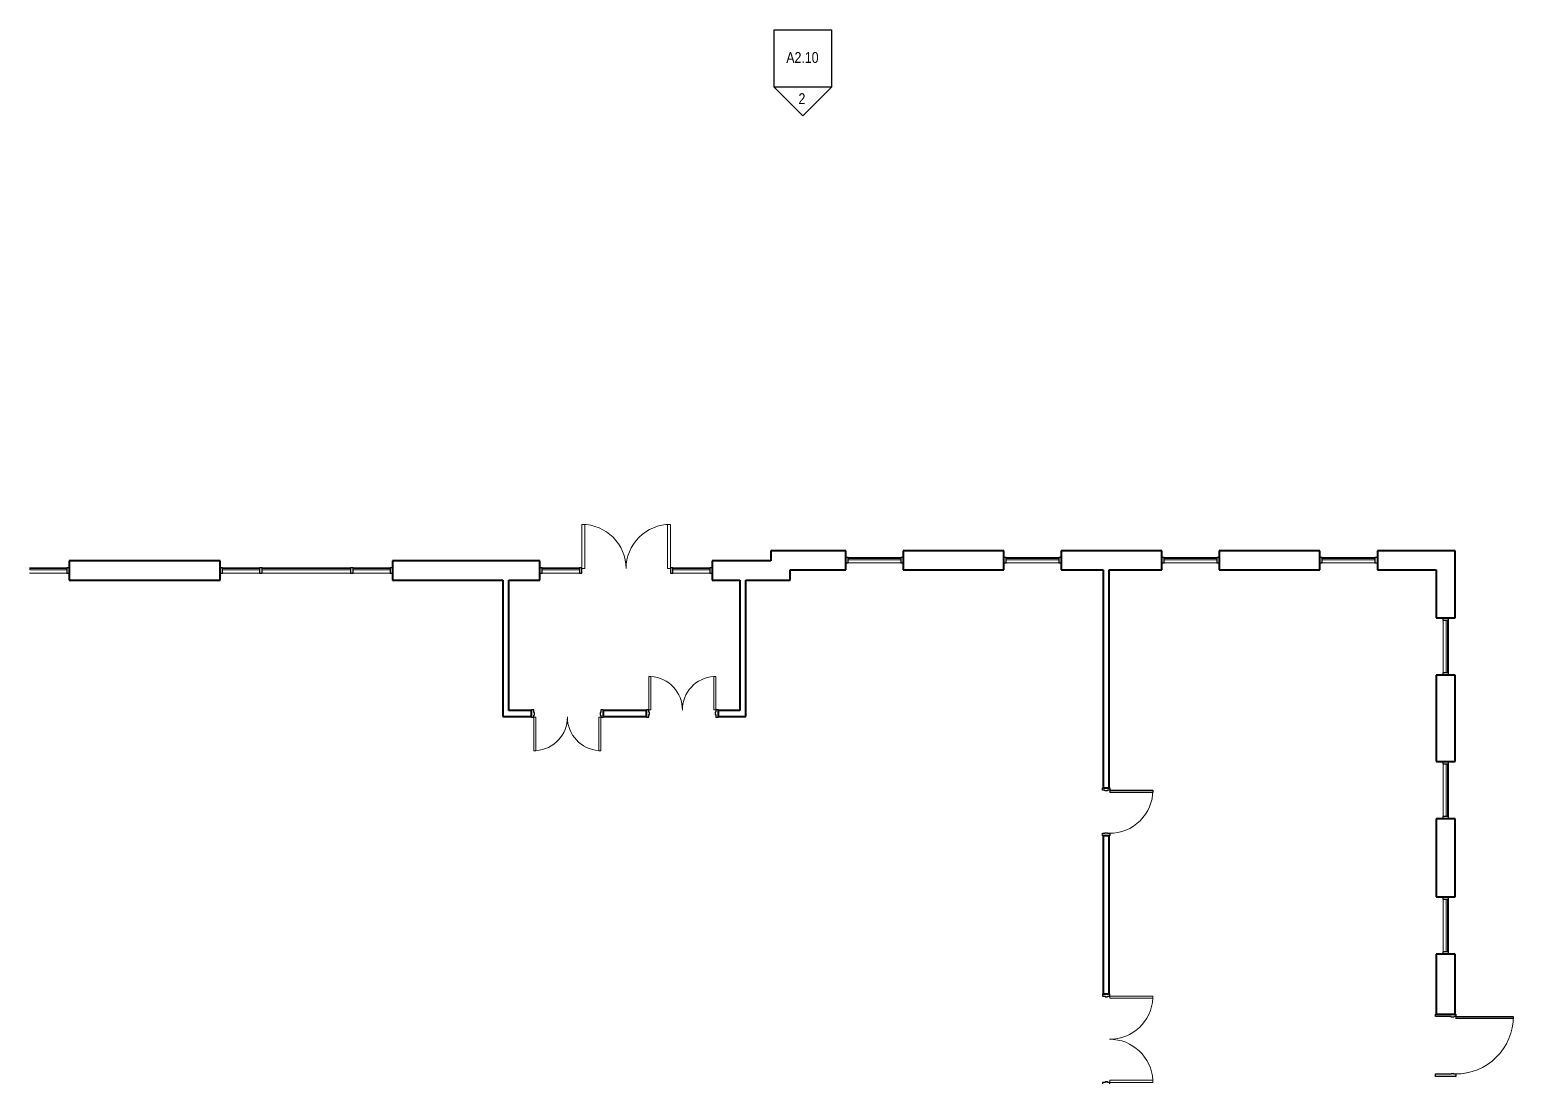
# Model space of a CAD drawing. Header units: inches. Extents: x -853 to 1113, y -1455 to 118.
# Drawn here: x -126 to 1113, y -756 to 118 of the extents above; entities that cross this region are included whole.
import ezdxf

# ---------------------------------------------------------------- set-up
doc = ezdxf.new("R2010")
doc.units = ezdxf.units.IN
doc.header["$MEASUREMENT"] = 0
for name, color, linetype, lineweight in [('A-DOOR', 31, 'Continuous', 15), ('A-DOOR-FRAM', 31, 'Continuous', 25), ('A-GLAZ-CURT', 52, 'Continuous', 9), ('A-GLAZ-CWMG', 51, 'Continuous', 9), ('A-WALL', 113, 'Continuous', 15), ('G-ANNO-SYMB', 111, 'Continuous', 9), ('I-WALL', 2, 'Continuous', 15)]:
    doc.layers.add(name, color=color, linetype=linetype, lineweight=lineweight)
doc.styles.add('Arial Narrow', font='ARIALN.TTF', dxfattribs={"height": 9})

# ---------------------------------------------------------------- blocks, each defined once
blk = doc.blocks.new('Door-Double_CE_ - HM Door-2_ HM Frame-5127990-LEVEL 1 - Map Export')
at = {"layer": 'A-DOOR'}
for p, q in [((-26.25, 31), (-28, 31)), ((-28, 31), (-28, 3)), ((-26.25, 3), (-26.25, 31)), ((28, 31), (26.25, 31)), ((26.25, 31), (26.25, 3)), ((28, 3), (28, 31)), ((-28, 3), (-26.25, 3)), ((26.25, 3), (28, 3))]:
    blk.add_line(p, q, dxfattribs=at)
at = {"layer": 'A-DOOR', "lineweight": 9}
for centre, start, end in [((-28, 3), 359.5, 86.40408), ((28, 3), 93.57822, 180.5)]:
    blk.add_arc(centre, 28, start, end, dxfattribs=at)
at = {"layer": 'A-DOOR-FRAM'}
for p, q in [((-28, 3), (-30, 3)), ((-30, 3), (-30, -3)), ((-28, 1.25), (-28, 3)), ((-27.5, 1.25), (-28, 1.25)), ((-27.5, -0.75), (-27.5, 1.25)), ((28, 1.25), (27.5, 1.25)), ((27.5, 1.25), (27.5, -0.75)), ((30, 3), (28, 3)), ((28, 3), (28, 1.25)), ((30, -3), (30, 3)), ((-30, -3), (-28, -3)), ((-28, -3), (-28, -0.75)), ((-28, -0.75), (-27.5, -0.75)), ((27.5, -0.75), (28, -0.75)), ((28, -0.75), (28, -3)), ((28, -3), (30, -3))]:
    blk.add_line(p, q, dxfattribs=at)
blk = doc.blocks.new('Door-Single_CE_ - HM Door-2_ HM Frame-5188843-LEVEL 1 - Map Export')
at = {"layer": 'A-DOOR'}
for p, q in [((22.25, -56.5), (22.25, -8.5)), ((22.25, -8.5), (24, -8.5)), ((24, -8.5), (24, -56.5)), ((24, -56.5), (22.25, -56.5))]:
    blk.add_line(p, q, dxfattribs=at)
at = {"layer": 'A-DOOR', "lineweight": 25}
for p, q in [((22.25, -56.5), (22.25, -8.5)), ((24, -8.5), (22.25, -8.5)), ((24, -8.5), (24, -56.5)), ((24, -56.5), (22.25, -56.5))]:
    blk.add_line(p, q, dxfattribs=at)
at = {"layer": 'A-DOOR', "lineweight": 9}
for start in [179.5, 179.5, 179.56699, 179.56699]:
    blk.add_arc((24, -8.5), 48, start, 270, dxfattribs=at)
at = {"layer": 'A-DOOR-FRAM'}
for p, q in [((-26, 8.5), (-24, 8.5)), ((-26, -8.5), (-26, 8.5)), ((-24, 8.5), (-24, -4.75)), ((24, 8.5), (26, 8.5)), ((24, -4.75), (24, 8.5)), ((26, 8.5), (26, -8.5)), ((-24, -8.5), (-26, -8.5)), ((-24, -4.75), (-23.5, -4.75)), ((-24, -6.75), (-24, -8.5)), ((-23.5, -6.75), (-24, -6.75)), ((-23.5, -4.75), (-23.5, -6.75)), ((23.5, -4.75), (24, -4.75)), ((23.5, -6.75), (23.5, -4.75)), ((24, -6.75), (23.5, -6.75)), ((24, -8.5), (24, -6.75)), ((26, -8.5), (24, -8.5))]:
    blk.add_line(p, q, dxfattribs=at)
blk = doc.blocks.new('System Panel - zGlazed-5141039-LEVEL 1 - Map Export')
at = {"layer": 'A-GLAZ-CURT', "lineweight": 15}
for p, q in [((22, -0.5), (-22, -0.5)), ((-22, -0.5), (-22, -1.5)), ((-22, -1.5), (22, -1.5)), ((22, -1.5), (22, -0.5))]:
    blk.add_line(p, q, dxfattribs=at)
blk = doc.blocks.new('Rectangular Mullion - 4 1_2_ x 2_ Rectangular_CE_-5141038-LEVEL 1 - Map Export')
at = {"layer": 'A-GLAZ-CWMG'}
for p, q in [((953.5, -322.5), (997.5, -322.5)), ((953.5, -327), (997.5, -327))]:
    blk.add_line(p, q, dxfattribs=at)
blk = doc.blocks.new('Rectangular Mullion - 4 1_2_ x 2_ Rectangular_CE_-5141040-LEVEL 1 - Map Export')
at = {"layer": 'A-GLAZ-CWMG', "lineweight": 25}
for p, q in [((-2, 2.25), (0, 2.25)), ((-2, -2.25), (-2, 2.25)), ((0, 2.25), (0, -2.25)), ((0, -2.25), (-2, -2.25))]:
    blk.add_line(p, q, dxfattribs=at)
blk = doc.blocks.new('Rectangular Mullion - 4 1_2_ x 2_ Rectangular_CE_-5141041-LEVEL 1 - Map Export')
at = {"layer": 'A-GLAZ-CWMG', "lineweight": 25}
for p, q in [((0, 2.25), (-2, 2.25)), ((-2, 2.25), (-2, -2.25)), ((0, -2.25), (0, 2.25)), ((-2, -2.25), (0, -2.25))]:
    blk.add_line(p, q, dxfattribs=at)
blk = doc.blocks.new('System Panel - zGlazed-5142507-LEVEL 1 - Map Export')
at = {"layer": 'A-GLAZ-CURT', "lineweight": 15}
for p, q in [((15.5, -0.5), (-15.5, -0.5)), ((-15.5, -0.5), (-15.5, -1.5)), ((-15.5, -1.5), (15.5, -1.5)), ((15.5, -1.5), (15.5, -0.5))]:
    blk.add_line(p, q, dxfattribs=at)
blk = doc.blocks.new('Rectangular Mullion - 4 1_2_ x 2_ Rectangular_CE_-5142244-LEVEL 1 - Map Export')
at = {"layer": 'A-GLAZ-CWMG'}
for p, q in [((411.1, -331), (442.1, -331)), ((411.1, -335.5), (442.1, -335.5))]:
    blk.add_line(p, q, dxfattribs=at)
blk = doc.blocks.new('Rectangular Mullion - 4 1_2_ x 2_ Rectangular_CE_-5142508-LEVEL 1 - Map Export')
at = {"layer": 'A-GLAZ-CWMG', "lineweight": 25}
for p, q in [((-2, 2.25), (0, 2.25)), ((-2, -2.25), (-2, 2.25)), ((0, 2.25), (0, -2.25)), ((0, -2.25), (-2, -2.25))]:
    blk.add_line(p, q, dxfattribs=at)
blk = doc.blocks.new('CW-Double_CE_ - Medium Style-5142544-LEVEL 1 - Map Export')
at = {"layer": 'A-DOOR'}
for p, q in [((-37, -38.5), (-37, -1.5)), ((-37, -1.5), (-34.5, -1.5)), ((-34.5, -1.5), (-34.5, -38.5)), ((34.5, -1.5), (34.5, -38.5)), ((37, -1.5), (34.5, -1.5)), ((37, -38.5), (37, -1.5)), ((-34.5, -38.5), (-37, -38.5)), ((34.5, -38.5), (37, -38.5))]:
    blk.add_line(p, q, dxfattribs=at)
for centre, start, end in [((-37, -1.5), 270, 0), ((37, -1.5), 180, 270)]:
    blk.add_arc(centre, 37, start, end, dxfattribs=at)
blk = doc.blocks.new('Rectangular Mullion - 4 1_2_ x 2_ Rectangular_CE_-5142503-LEVEL 1 - Map Export')
at = {"layer": 'A-GLAZ-CWMG', "lineweight": 25}
for p, q in [((-1, 2.25), (1, 2.25)), ((-1, -2.25), (-1, 2.25)), ((1, 2.25), (1, -2.25)), ((1, -2.25), (-1, -2.25))]:
    blk.add_line(p, q, dxfattribs=at)
blk = doc.blocks.new('Rectangular Mullion - 4 1_2_ x 2_ Rectangular_CE_-5142514-LEVEL 1 - Map Export')
at = {"layer": 'A-GLAZ-CWMG', "lineweight": 25}
for p, q in [((0, 2.25), (-2, 2.25)), ((-2, 2.25), (-2, -2.25)), ((0, -2.25), (0, 2.25)), ((-2, -2.25), (0, -2.25))]:
    blk.add_line(p, q, dxfattribs=at)
blk = doc.blocks.new('System Panel - zGlazed-5152319-LEVEL 1 - Map Export')
at = {"layer": 'A-GLAZ-CURT', "lineweight": 15}
for p, q in [((15.5, -0.5), (-15.5, -0.5)), ((-15.5, -0.5), (-15.5, -1.5)), ((-15.5, -1.5), (15.5, -1.5)), ((15.5, -1.5), (15.5, -0.5))]:
    blk.add_line(p, q, dxfattribs=at)
blk = doc.blocks.new('Rectangular Mullion - 4 1_2_ x 2_ Rectangular_CE_-5152320-LEVEL 1 - Map Export')
at = {"layer": 'A-GLAZ-CWMG', "lineweight": 25}
for p, q in [((-2, 2.25), (0, 2.25)), ((-2, -2.25), (-2, 2.25)), ((0, 2.25), (0, -2.25)), ((0, -2.25), (-2, -2.25))]:
    blk.add_line(p, q, dxfattribs=at)
blk = doc.blocks.new('System Panel - zGlazed-5138537-LEVEL 1 - Map Export')
at = {"layer": 'A-GLAZ-CURT', "lineweight": 15}
for p, q in [((22, 1.5), (-22, 1.5)), ((-22, 1.5), (-22, 0.5)), ((-22, 0.5), (22, 0.5)), ((22, 0.5), (22, 1.5))]:
    blk.add_line(p, q, dxfattribs=at)
blk = doc.blocks.new('Rectangular Mullion - 4 1_2_ x 2_ Rectangular_CE_-5138536-LEVEL 1 - Map Export')
at = {"layer": 'A-GLAZ-CWMG'}
for p, q in [((953.5, -1132.5), (997.5, -1132.5)), ((953.5, -1137), (997.5, -1137))]:
    blk.add_line(p, q, dxfattribs=at)
blk = doc.blocks.new('Rectangular Mullion - 4 1_2_ x 2_ Rectangular_CE_-5138501-LEVEL 1 - Map Export')
at = {"layer": 'A-GLAZ-CWMG', "lineweight": 25}
for p, q in [((-2, 2.25), (0, 2.25)), ((-2, -2.25), (-2, 2.25)), ((0, 2.25), (0, -2.25)), ((0, -2.25), (-2, -2.25))]:
    blk.add_line(p, q, dxfattribs=at)
blk = doc.blocks.new('Rectangular Mullion - 4 1_2_ x 2_ Rectangular_CE_-5138502-LEVEL 1 - Map Export')
at = {"layer": 'A-GLAZ-CWMG', "lineweight": 25}
for p, q in [((0, 2.25), (-2, 2.25)), ((-2, 2.25), (-2, -2.25)), ((0, -2.25), (0, 2.25)), ((-2, -2.25), (0, -2.25))]:
    blk.add_line(p, q, dxfattribs=at)
blk = doc.blocks.new('System Panel - zGlazed-5152322-LEVEL 1 - Map Export')
at = {"layer": 'A-GLAZ-CURT', "lineweight": 15}
for p, q in [((37, -0.5), (-37, -0.5)), ((-37, -0.5), (-37, -1.5)), ((-37, -1.5), (37, -1.5)), ((37, -1.5), (37, -0.5))]:
    blk.add_line(p, q, dxfattribs=at)
blk = doc.blocks.new('Rectangular Mullion - 4 1_2_ x 2_ Rectangular_CE_-5152126-LEVEL 1 - Map Export')
at = {"layer": 'A-GLAZ-CWMG'}
for p, q in [((68.1, -331), (142.1, -331)), ((68.1, -335.5), (142.1, -335.5))]:
    blk.add_line(p, q, dxfattribs=at)
blk = doc.blocks.new('Rectangular Mullion - 4 1_2_ x 2_ Rectangular_CE_-5152317-LEVEL 1 - Map Export')
at = {"layer": 'A-GLAZ-CWMG', "lineweight": 25}
for p, q in [((-1, 2.25), (1, 2.25)), ((-1, -2.25), (-1, 2.25)), ((1, 2.25), (1, -2.25)), ((1, -2.25), (-1, -2.25))]:
    blk.add_line(p, q, dxfattribs=at)
blk = doc.blocks.new('Rectangular Mullion - 4 1_2_ x 2_ Rectangular_CE_-5152326-LEVEL 1 - Map Export')
at = {"layer": 'A-GLAZ-CWMG', "lineweight": 25}
for p, q in [((0, 2.25), (-2, 2.25)), ((-2, 2.25), (-2, -2.25)), ((0, -2.25), (0, 2.25)), ((-2, -2.25), (0, -2.25))]:
    blk.add_line(p, q, dxfattribs=at)
blk = doc.blocks.new('Door-Double_CE_ - WD Door-2_ WD Frame-5165228-LEVEL 1 - Map Export')
at = {"layer": 'A-DOOR'}
for p, q in [((-34.25, 39), (-36, 39)), ((-36, 39), (-36, 3)), ((-34.25, 3), (-34.25, 39)), ((36, 39), (34.25, 39)), ((34.25, 39), (34.25, 3)), ((36, 3), (36, 39)), ((-36, 3), (-34.25, 3)), ((34.25, 3), (36, 3))]:
    blk.add_line(p, q, dxfattribs=at)
at = {"layer": 'A-DOOR', "lineweight": 9}
for centre, start, end in [((-36, 3), 359.5, 87.20673), ((36, 3), 92.78435, 180.5)]:
    blk.add_arc(centre, 36, start, end, dxfattribs=at)
at = {"layer": 'A-DOOR-FRAM'}
for p, q in [((-36, 3), (-38, 3)), ((-38, 3), (-38, -3)), ((-36, 1.25), (-36, 3)), ((-35.5, 1.25), (-36, 1.25)), ((-35.5, -0.75), (-35.5, 1.25)), ((36, 1.25), (35.5, 1.25)), ((35.5, 1.25), (35.5, -0.75)), ((38, 3), (36, 3)), ((36, 3), (36, 1.25)), ((38, -3), (38, 3)), ((-38, -3), (-36, -3)), ((-36, -3), (-36, -0.75)), ((-36, -0.75), (-35.5, -0.75)), ((35.5, -0.75), (36, -0.75)), ((36, -0.75), (36, -3)), ((36, -3), (38, -3))]:
    blk.add_line(p, q, dxfattribs=at)
blk = doc.blocks.new('Door-Single_CE_ - WD Door-2_ WD Frame-5188883-LEVEL 1 - Map Export')
at = {"layer": 'A-DOOR'}
for p, q in [((16, -39), (16, -3)), ((16, -3), (18, -3)), ((18, -3), (18, -39)), ((18, -39), (16, -39))]:
    blk.add_line(p, q, dxfattribs=at)
at = {"layer": 'A-DOOR', "lineweight": 25}
for p, q in [((16, -39), (16, -3)), ((18, -3), (16, -3)), ((18, -3), (18, -39)), ((18, -39), (16, -39))]:
    blk.add_line(p, q, dxfattribs=at)
at = {"layer": 'A-DOOR', "lineweight": 9}
blk.add_arc((18, -3), 36, 179.5, 270, dxfattribs=at)
blk.add_arc((18, -3), 36, 179.5, 270, dxfattribs=at)
blk.add_arc((18, -3), 36, 179.5, 270, dxfattribs=at)
blk.add_arc((18, -3), 36, 179.5, 270, dxfattribs=at)
at = {"layer": 'A-DOOR-FRAM'}
for p, q in [((-20, 3), (-18, 3)), ((-20, -3), (-20, 3)), ((-18, 3), (-18, 1)), ((-18, 1), (-17.5, 1)), ((-17.5, 1), (-17.5, -1)), ((17.5, 1), (18, 1)), ((17.5, -1), (17.5, 1)), ((18, 3), (20, 3)), ((18, 1), (18, 3)), ((20, 3), (20, -3)), ((-18, -3), (-20, -3)), ((-18, -1), (-18, -3)), ((-17.5, -1), (-18, -1)), ((18, -1), (17.5, -1)), ((18, -3), (18, -1)), ((20, -3), (18, -3))]:
    blk.add_line(p, q, dxfattribs=at)
blk = doc.blocks.new('Elevation - Detail Number_CE_-134675-LEVEL 1 - Map Export')
at = {"layer": 'G-ANNO-SYMB', "lineweight": 25}
for p, q in [((-0.25, -0.25), (-0.25, 0.25)), ((-0.25, 0.25), (0.25, 0.25)), ((0.25, 0.25), (0.25, -0.25)), ((0.25, -0.25), (-0.25, -0.25))]:
    blk.add_line(p, q, dxfattribs=at)
blk = doc.blocks.new('Elevation - Detail Number_CE_-46063-LEVEL 1 - Map Export')
at = {"layer": 'G-ANNO-SYMB', "lineweight": 25}
for p, q in [((0, 0.25), (-0.25, 0)), ((0.25, 0), (0, 0.25)), ((-0.25, 0), (0.25, 0))]:
    blk.add_line(p, q, dxfattribs=at)

msp = doc.modelspace()

# ---------------------------------------------------------------- linework, layer by layer
at = {"layer": 'A-WALL', "lineweight": 40}
for p, q in [((555.5, -316.8), (493.1, -316.8)), ((493.1, -316.8), (493.1, -325.3)), ((555.5, -332.8), (555.5, -316.8)), ((687.5, -316.8), (603.5, -316.8)), ((603.5, -316.8), (603.5, -332.8)), ((687.5, -332.8), (687.5, -316.8)), ((819.5, -316.8), (735.5, -316.8)), ((735.5, -316.8), (735.5, -332.8)), ((819.5, -332.8), (819.5, -316.8)), ((951.5, -316.8), (867.5, -316.8)), ((867.5, -316.8), (867.5, -332.8)), ((951.5, -332.8), (951.5, -316.8)), ((1064.5, -316.8), (999.5, -316.8)), ((999.5, -316.8), (999.5, -332.8)), ((1064.5, -372.8), (1064.5, -316.8)), ((33.1, -325.3), (-92.9, -325.3)), ((-92.9, -325.3), (-92.9, -341.3)), ((33.1, -341.3), (33.1, -325.3)), ((300.1, -325.3), (177.1, -325.3)), ((177.1, -325.3), (177.1, -341.3)), ((300.1, -341.3), (300.1, -325.3)), ((493.1, -325.3), (444.1, -325.3)), ((444.1, -325.3), (444.1, -341.3)), ((509.1, -332.8), (555.5, -332.8)), ((509.1, -341.3), (509.1, -332.8)), ((603.5, -332.8), (687.5, -332.8)), ((735.5, -332.8), (770.5, -332.8)), ((775.5, -332.8), (819.5, -332.8)), ((867.5, -332.8), (951.5, -332.8)), ((999.5, -332.8), (1048.5, -332.8)), ((1048.5, -332.8), (1048.5, -372.8)), ((-92.9, -341.3), (33.1, -341.3)), ((177.1, -341.3), (269.1, -341.3)), ((274.1, -341.3), (300.1, -341.3)), ((444.1, -341.3), (467.1, -341.3)), ((472.1, -341.3), (509.1, -341.3)), ((1048.5, -372.8), (1064.5, -372.8)), ((1048.5, -420.8), (1048.5, -492.8)), ((1064.5, -420.8), (1048.5, -420.8)), ((1064.5, -492.8), (1064.5, -420.8)), ((1048.5, -492.8), (1064.5, -492.8)), ((1048.5, -540.8), (1048.5, -605.8)), ((1064.5, -540.8), (1048.5, -540.8)), ((1064.5, -605.8), (1064.5, -540.8)), ((1048.5, -605.8), (1064.5, -605.8)), ((1048.5, -653.8), (1048.5, -703.8)), ((1064.5, -653.8), (1048.5, -653.8)), ((1064.5, -703.8), (1064.5, -653.8)), ((1048.5, -703.8), (1064.5, -703.8))]:
    msp.add_line(p, q, dxfattribs=at)
at = {"layer": 'I-WALL', "lineweight": 40}
for p, q in [((770.5, -332.8), (770.5, -514.8)), ((775.5, -514.8), (775.5, -332.8)), ((269.1, -341.3), (269.1, -455.3)), ((274.1, -450.3), (274.1, -341.3)), ((467.1, -341.3), (467.1, -450.3)), ((472.1, -455.3), (472.1, -341.3)), ((269.1, -455.3), (293.1, -455.3)), ((293.1, -450.3), (274.1, -450.3)), ((293.1, -455.3), (293.1, -450.3)), ((389.1, -450.3), (353.1, -450.3)), ((353.1, -450.3), (353.1, -455.3)), ((353.1, -455.3), (389.1, -455.3)), ((389.1, -455.3), (389.1, -450.3)), ((467.1, -450.3), (449.1, -450.3)), ((449.1, -450.3), (449.1, -455.3)), ((449.1, -455.3), (472.1, -455.3)), ((770.5, -514.8), (775.5, -514.8)), ((775.5, -554.8), (770.5, -554.8)), ((770.5, -554.8), (770.5, -686.8)), ((775.5, -686.8), (775.5, -554.8)), ((770.5, -686.8), (775.5, -686.8))]:
    msp.add_line(p, q, dxfattribs=at)

# ---------------------------------------------------------------- block references
at = {"layer": 'A-DOOR'}
for name, p, rotation in [('CW-Double_CE_ - Medium Style-5142544-LEVEL 1 - Map Export', (372.1, -333.3), 180), ('Door-Double_CE_ - HM Door-2_ HM Frame-5127990-LEVEL 1 - Map Export', (323.1, -452.8), 180), ('Door-Double_CE_ - WD Door-2_ WD Frame-5165228-LEVEL 1 - Map Export', (773, -724.8), 269.9999999999997)]:
    msp.add_blockref(name, p, dxfattribs=dict(at, rotation=rotation))
msp.add_blockref('Door-Double_CE_ - HM Door-2_ HM Frame-5127990-LEVEL 1 - Map Export', (419.1, -452.8), dxfattribs=at)
at = {"layer": 'A-DOOR', "lineweight": 9}
for name, p, rotation in [('Door-Single_CE_ - WD Door-2_ WD Frame-5188883-LEVEL 1 - Map Export', (773, -534.8), 89.99999999999972), ('Door-Single_CE_ - HM Door-2_ HM Frame-5188843-LEVEL 1 - Map Export', (1056.5, -729.8), 89.99999999999982)]:
    msp.add_blockref(name, p, dxfattribs=dict(at, rotation=rotation))
at = {"layer": 'A-GLAZ-CURT'}
for name, p, rotation in [('System Panel - zGlazed-5152319-LEVEL 1 - Map Export', (-110.4, -333.3), 180), ('System Panel - zGlazed-5152319-LEVEL 1 - Map Export', (50.6, -333.3), 180), ('System Panel - zGlazed-5152322-LEVEL 1 - Map Export', (105.1, -333.3), 180), ('System Panel - zGlazed-5152319-LEVEL 1 - Map Export', (159.6, -333.3), 180), ('System Panel - zGlazed-5142507-LEVEL 1 - Map Export', (317.6, -333.3), 180), ('System Panel - zGlazed-5142507-LEVEL 1 - Map Export', (426.6, -333.3), 180), ('System Panel - zGlazed-5141039-LEVEL 1 - Map Export', (579.5, -324.8), 180), ('System Panel - zGlazed-5141039-LEVEL 1 - Map Export', (711.5, -324.8), 180), ('System Panel - zGlazed-5141039-LEVEL 1 - Map Export', (843.5, -324.8), 180), ('System Panel - zGlazed-5141039-LEVEL 1 - Map Export', (975.5, -324.8), 180), ('System Panel - zGlazed-5138537-LEVEL 1 - Map Export', (1056.5, -396.8), 269.9999999999998), ('System Panel - zGlazed-5138537-LEVEL 1 - Map Export', (1056.5, -516.8), 269.9999999999998), ('System Panel - zGlazed-5138537-LEVEL 1 - Map Export', (1056.5, -629.8), 269.9999999999998)]:
    msp.add_blockref(name, p, dxfattribs=dict(at, rotation=rotation))
at = {"layer": 'A-GLAZ-CWMG'}
for name, p in [('Rectangular Mullion - 4 1_2_ x 2_ Rectangular_CE_-5142244-LEVEL 1 - Map Export', (-537.1, 0)), ('Rectangular Mullion - 4 1_2_ x 2_ Rectangular_CE_-5152326-LEVEL 1 - Map Export', (-92.9, -333.3)), ('Rectangular Mullion - 4 1_2_ x 2_ Rectangular_CE_-5142244-LEVEL 1 - Map Export', (-376.1, 0)), ('Rectangular Mullion - 4 1_2_ x 2_ Rectangular_CE_-5152126-LEVEL 1 - Map Export', (0, 0)), ('Rectangular Mullion - 4 1_2_ x 2_ Rectangular_CE_-5142244-LEVEL 1 - Map Export', (-267.1, 0)), ('Rectangular Mullion - 4 1_2_ x 2_ Rectangular_CE_-5152326-LEVEL 1 - Map Export', (177.1, -333.3)), ('Rectangular Mullion - 4 1_2_ x 2_ Rectangular_CE_-5142244-LEVEL 1 - Map Export', (-109, 0)), ('Rectangular Mullion - 4 1_2_ x 2_ Rectangular_CE_-5142244-LEVEL 1 - Map Export', (0, 0)), ('Rectangular Mullion - 4 1_2_ x 2_ Rectangular_CE_-5142514-LEVEL 1 - Map Export', (444.1, -333.3)), ('Rectangular Mullion - 4 1_2_ x 2_ Rectangular_CE_-5141038-LEVEL 1 - Map Export', (-396, 0)), ('Rectangular Mullion - 4 1_2_ x 2_ Rectangular_CE_-5141041-LEVEL 1 - Map Export', (603.5, -324.8)), ('Rectangular Mullion - 4 1_2_ x 2_ Rectangular_CE_-5141038-LEVEL 1 - Map Export', (-264, 0)), ('Rectangular Mullion - 4 1_2_ x 2_ Rectangular_CE_-5141041-LEVEL 1 - Map Export', (735.5, -324.8)), ('Rectangular Mullion - 4 1_2_ x 2_ Rectangular_CE_-5141038-LEVEL 1 - Map Export', (-132, 0)), ('Rectangular Mullion - 4 1_2_ x 2_ Rectangular_CE_-5141041-LEVEL 1 - Map Export', (867.5, -324.8)), ('Rectangular Mullion - 4 1_2_ x 2_ Rectangular_CE_-5141038-LEVEL 1 - Map Export', (0, 0)), ('Rectangular Mullion - 4 1_2_ x 2_ Rectangular_CE_-5141041-LEVEL 1 - Map Export', (999.5, -324.8))]:
    msp.add_blockref(name, p, dxfattribs=at)
at = {"layer": 'A-GLAZ-CWMG', "extrusion": (0, 0, -1)}
for name, p in [('Rectangular Mullion - 4 1_2_ x 2_ Rectangular_CE_-5152320-LEVEL 1 - Map Export', (-33.1, -333.3)), ('Rectangular Mullion - 4 1_2_ x 2_ Rectangular_CE_-5152317-LEVEL 1 - Map Export', (-67.1, -333.3)), ('Rectangular Mullion - 4 1_2_ x 2_ Rectangular_CE_-5152317-LEVEL 1 - Map Export', (-143.1, -333.3)), ('Rectangular Mullion - 4 1_2_ x 2_ Rectangular_CE_-5142508-LEVEL 1 - Map Export', (-300.1, -333.3)), ('Rectangular Mullion - 4 1_2_ x 2_ Rectangular_CE_-5142503-LEVEL 1 - Map Export', (-334.1, -333.3)), ('Rectangular Mullion - 4 1_2_ x 2_ Rectangular_CE_-5142503-LEVEL 1 - Map Export', (-410.1, -333.3)), ('Rectangular Mullion - 4 1_2_ x 2_ Rectangular_CE_-5141040-LEVEL 1 - Map Export', (-555.5, -324.8)), ('Rectangular Mullion - 4 1_2_ x 2_ Rectangular_CE_-5141040-LEVEL 1 - Map Export', (-687.5, -324.8)), ('Rectangular Mullion - 4 1_2_ x 2_ Rectangular_CE_-5141040-LEVEL 1 - Map Export', (-819.5, -324.8)), ('Rectangular Mullion - 4 1_2_ x 2_ Rectangular_CE_-5141040-LEVEL 1 - Map Export', (-951.5, -324.8))]:
    msp.add_blockref(name, p, dxfattribs=at)
at = {"layer": 'A-GLAZ-CWMG'}
for name, p, rotation in [('Rectangular Mullion - 4 1_2_ x 2_ Rectangular_CE_-5138502-LEVEL 1 - Map Export', (1056.5, -372.8), 89.99999999999982), ('Rectangular Mullion - 4 1_2_ x 2_ Rectangular_CE_-5138536-LEVEL 1 - Map Export', (-78.2, -1372.3), 90), ('Rectangular Mullion - 4 1_2_ x 2_ Rectangular_CE_-5138502-LEVEL 1 - Map Export', (1056.5, -492.8), 89.99999999999982), ('Rectangular Mullion - 4 1_2_ x 2_ Rectangular_CE_-5138536-LEVEL 1 - Map Export', (-78.2, -1492.3), 90), ('Rectangular Mullion - 4 1_2_ x 2_ Rectangular_CE_-5138502-LEVEL 1 - Map Export', (1056.5, -605.8), 89.99999999999982), ('Rectangular Mullion - 4 1_2_ x 2_ Rectangular_CE_-5138536-LEVEL 1 - Map Export', (-78.2, -1605.3), 90)]:
    msp.add_blockref(name, p, dxfattribs=dict(at, rotation=rotation))
at = {"layer": 'A-GLAZ-CWMG', "extrusion": (0, 0, -1), "rotation": 270.0000000000002}
for p in [(-1056.5, -420.8), (-1056.5, -540.8), (-1056.5, -653.8)]:
    msp.add_blockref('Rectangular Mullion - 4 1_2_ x 2_ Rectangular_CE_-5138501-LEVEL 1 - Map Export', p, dxfattribs=at)
at = {"layer": 'G-ANNO-SYMB', "lineweight": 25, "xscale": 95.99999999999994, "yscale": 95.99999999999994, "zscale": 95.99999999999994, "rotation": 180}
for name, p in [('Elevation - Detail Number_CE_-134675-LEVEL 1 - Map Export', (519.7, 94.3)), ('Elevation - Detail Number_CE_-46063-LEVEL 1 - Map Export', (519.7, 70.3))]:
    msp.add_blockref(name, p, dxfattribs=at)

# ---------------------------------------------------------------- next in the draw order: texts
at = {"layer": 'G-ANNO-SYMB', "char_height": 9, "attachment_point": 1, "style": 'Arial Narrow', "bg_fill": 3, "box_fill_scale": 1.25, "bg_fill_color": 9, "bg_fill_true_color": 13158600, "bg_fill_transparency": 0}
for s, insert, width in [('A2.10', (505.9, 99.6), 33.027), ('2', (516.1, 65.2), 6.969)]:
    msp.add_mtext(s, dxfattribs=dict(at, insert=insert, width=width))

doc.saveas('drawing.dxf')
